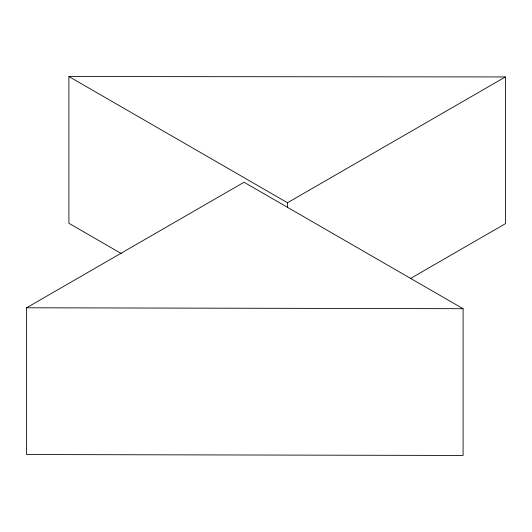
<?xml version="1.0" encoding="UTF-8"?>
<svg xmlns="http://www.w3.org/2000/svg" width="532" height="532" viewBox="0 0 532 532"><rect width="100%" height="100%" fill="white"/><g stroke="black" fill="none" stroke-linecap="round" stroke-linejoin="round"><path stroke-width="0.8" d="M26.6 307.782L244.042 182.243L463.093 308.706L463.093 455.459L26.6 454.534L26.6 307.782L463.093 308.706M121.396 253.598L68.907 223.294L68.907 76.541L287.499 202.745L505.4 76.941L505.4 223.693L410.471 278.495M68.907 76.541L505.4 76.941M287.499 202.745L287.499 207.719"/></g></svg>
